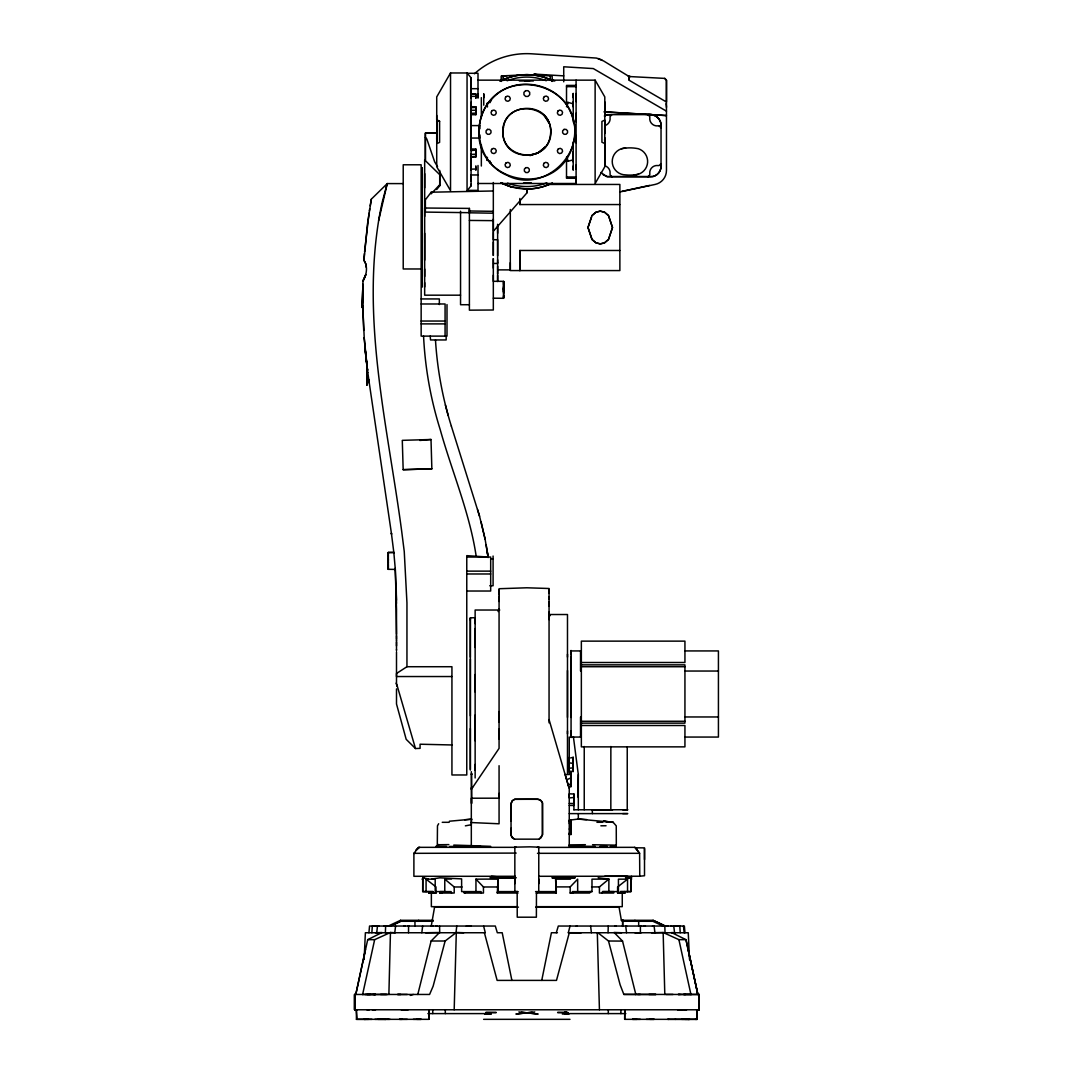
<?xml version="1.0" encoding="UTF-8"?>
<svg xmlns="http://www.w3.org/2000/svg" width="1073" height="1073" viewBox="0 0 1073 1073"><rect width="100%" height="100%" fill="white"/><g stroke="black" fill="none" stroke-linecap="round" stroke-linejoin="round"><path stroke-width="1.5" d="M355.284 1009.773L354.573 1009.773L354.613 994.47L355.793 994.443L365.464 949.323M366.765 381.814L367.221 368.267L369.313 383.235M366.765 384.228L366.765 385.247L366.778 371.231M388.305 558.242L388.305 569.32L395.32 569.401L393.831 552.474L388.305 552.488L388.292 569.387L388.292 568.221M388.305 555.908L388.305 552.488L393.831 552.474L393.912 553.172L391.377 533.08L391.565 534.381M396.5 649.527L396.5 650.909M396.5 645.933L396.5 641.922M396.5 640.755L396.5 635.685M396.5 634.264L396.5 609.357M414.956 926.267L414.956 921.264M422.266 242.525L422.266 167.911L422.266 287.108M424.667 286.974L424.667 282.668M424.667 276.472L424.667 269.028M424.667 260.189L424.667 233.257M424.667 216.411L424.667 207.907M424.667 187.869L424.667 173.652M425.377 160.682L425.377 133.132L436.952 132.931L425.377 133.186L425.377 160.682L439.729 174.658L439.729 185.736L436.711 189.505M436.724 115.388L436.711 119.935L439.595 121.276L439.595 142.374L436.724 143.715L436.724 166.758L450.526 190.672L450.526 72.977L467.05 72.977L471.074 77.766L471.074 105.033M493.325 213.205L469.397 212.803L469.397 208.403L425.377 208.028M471.074 77.766L471.074 94.826M471.074 114.704L471.074 106.696L475.822 106.75L475.862 114.704L471.074 114.704L471.074 150.502L475.822 150.193L475.862 149.067L471.074 148.946M471.074 93.928L471.074 96.342L475.862 96.342L475.862 94.048L471.074 93.888L475.862 94.048L475.862 97.844M471.074 181.364L471.074 176.28M471.074 167.844L471.074 102.243M471.074 98.367L471.074 97.576M471.785 774.491L471.584 773.62L471.57 803.529L471.315 771.675M475.138 764.499L475.138 770.293M475.138 715.087L475.138 740.799M475.138 691.978L475.138 674.568M475.138 647.435L475.138 628.563M470.35 769.354L470.363 617.82L475.138 617.713L475.138 623.614M475.862 149.067L475.849 156.993L471.074 156.859L475.862 156.296M475.862 98.34L475.862 96.342M478.008 97.281L478.008 94.102L478.008 95.323M483.749 97.804L483.749 93.941L483.749 105.181M493.325 182.504L493.325 239.722L497.631 239.722L497.631 255.763M493.325 268.143L493.325 258.647L493.325 263.435L497.631 263.502L497.631 262.496M493.325 275.198L493.325 281.327L503.613 281.341L503.613 283.259L503.599 298.294L493.325 298.187M493.325 232.385L493.325 255.401L493.325 242.109M493.325 219.04L493.325 231.285L526.816 193.006L526.816 188.996A57.177 57.177 0 0 0 550.556 183.832M497.631 281.528L497.631 259.8M497.631 233.284L497.631 225.089M499.066 793.403L499.066 823.782L471.315 822.562L471.315 845.645L490.683 846.342M499.066 738.935L499.066 729.077M499.066 722.223L499.066 711.573M499.066 601.47L499.066 596.776M499.066 594.697L499.066 588.728L526.816 587.789L549.054 588.5L549.054 590.566M501.453 80.636L501.453 75.982L507.288 75.673M503.358 80.448L503.371 75.875M503.613 295.987L503.599 298.294M503.613 290.032L503.613 287.671L503.613 297.462L503.613 295.41M503.613 290.179L503.613 287.698M510.305 262.67L510.305 270.57L619.872 270.57L619.872 184.449L546.546 184.449M511.03 828.276L511.03 835.022L512.143 837.557L514.517 839.166M511.03 821.341L511.043 803.02L512.438 800.673L514.664 799.291L537.721 799.264L541.1 800.673L542.469 802.886L542.495 834.942L539.343 839.099M514.839 883.642L514.852 847.16L529.928 846.838L538.78 847.16L538.767 883.709M519.869 250.478L519.869 270.57L519.869 250.478L619.872 250.478M549.054 619.604L549.054 612.133M549.054 606.245L549.054 597.004M549.054 593.342L549.054 589.412M552.166 80.126L552.166 81.387L552.166 75.982L526.816 74.654L501.453 75.982L501.453 81.387L501.453 80.126M567.483 733.892L567.483 730.954M567.483 717.408L567.483 670.545M567.483 657.145L567.483 654.181M595.3 846.369L569.253 846.101L569.253 844.894L585.389 844.692M569.253 758.249L569.253 757.484L569.253 771.179L573.223 771.5L573.223 765.29M571.064 827.457L571.077 820.523L571.077 834.445L569.253 834.284L569.253 833.158L571.077 832.42L571.077 820.523L569.253 820.657L569.253 821.931L569.253 820.657L571.077 820.523L571.077 827.377L569.253 829.067M569.253 834.311L571.064 834.432L571.064 825.687L571.064 828.651M571.064 717.448L571.051 657.038M573.223 165.98L573.21 170.164L573.223 151.615M573.223 122.014L573.223 113.483M573.223 106.871L573.223 101.694M573.223 97.67L573.223 93.485L573.223 117.587M573.223 771.5L573.237 757.31L570.581 757.927M576.094 101.586L576.094 93.552M478.008 183.496L576.094 183.496L576.094 179.969M576.094 177.85L576.094 176.871M576.094 169.051L576.094 165.041M576.094 142.803L576.094 135.48M576.094 121.759L576.094 113.242M580.641 716.965L580.641 737.057L580.641 716.965L581.351 716.965M478.008 80.153L595.126 80.153L595.126 183.496L604.796 166.758L604.796 121.276L604.783 133.589M604.796 116.085L604.796 101.895M604.796 164.88L604.796 138.082L604.796 161.004M610.832 809.78L610.859 746.5M627.236 746.795L627.236 809.753L573.787 809.78M644.511 859.58L644.511 847.871L635.417 847.804L639.615 853.317L639.763 876.225L538.633 876.292M365.437 1019.35L356.437 1019.337L356.343 1009.773L699.046 1009.773L699.019 994.47L690.932 994.47L678.901 939.653L663.154 932.491L651.418 932.745M357.135 1009.773L354.613 1009.773L354.6 994.47L355.78 994.456L367.704 939.666L382.042 932.531L375.349 932.745M366.765 379.855L366.778 384.51M366.765 377.723L366.765 378.796L366.765 375.805M388.305 553.748L388.305 552.501M436.724 139.772L436.738 133.656L436.724 142.374L437.194 139.436M470.376 659.171L470.363 715.812M470.363 620.1L470.363 617.82M503.613 282.601L503.613 281.864L503.613 291.735L503.613 290.649M538.74 891.596L538.753 878.975M569.253 786.804L571.077 786.522L571.064 772.681L569.226 773.056M571.064 650.466L571.064 737.057L581.351 737.057M571.064 834.432L571.077 832.42M580.641 671.041L580.641 650.935L580.641 671.041L581.351 671.041M602.087 893.031L602.57 891.596L608.847 891.596L608.887 879.095L598.157 877.741M699.046 1009.773L699.046 994.47L698.992 1009.773L696.498 1009.773M366.765 377.227L366.765 374.973M388.305 558.926L388.305 560.495M503.613 281.381L503.613 284.506M536.46 892.87L536.379 917.2L517.24 917.2L517.173 892.884M571.077 774.451L565.149 774.585L568.569 786.442L571.064 786.455L571.064 780.527M571.064 784.752L571.064 772.681M364.257 338.558L362.835 307.589L362.969 280.978C366.671 275.265 368.106 266.117 363.948 260.296L367.502 223.935L371.352 199.135L387.259 183.59L403.22 183.604M489.972 102.686L490.965 100.486M503.613 285.968L503.613 292.312M591.545 886.942L599.458 886.902L608.887 879.095L591.988 879.163L591.988 891.596L572.298 891.596L572.888 893.044L570.165 893.031L570.206 886.902L577.663 879.163L577.663 891.596M573.237 757.31L573.223 765.532M573.921 797.48L573.934 794.007L569.253 793.819L569.253 797.95L573.921 797.48L573.934 805.447L569.253 805.447M608.297 1013.596L608.324 1009.773M408.518 932.745L408.572 926.039M571.064 778.783L571.077 777.617M599.458 886.902L599.405 893.031L613.716 893.031L613.716 891.596L602.57 891.596M426.075 891.596L426.075 879.163L435.195 879.163L435.195 891.596L444.772 891.596L444.772 879.163L454.214 886.982L454.214 893.031L439.903 893.044L439.917 891.596L451.089 891.596L451.532 893.031M688.182 1019.35L697.168 1019.337L697.249 1009.773L697.195 1019.337L624.674 1019.337L624.768 1009.773M362.231 307.589L362.889 284.425L362.231 307.589L362.835 286.719L362.808 288.114M571.077 730.767L571.064 737.54M604.796 121.303L604.676 129.873M624.687 1019.337L624.808 1009.773M634.934 920.299L634.921 921.264L652.88 921.278L663.691 926.321L664.093 925.449L653.081 920.299L621.307 920.299M569.253 787.059L569.025 787.89M422.252 286.263L422.266 246.642M577.811 796.971L578.307 774.545L573.384 736.668M388.882 994.47L390.451 932.491L395.172 932.745M454.187 1009.773L456.307 932.477L463.751 932.745M436.724 121.316L437.194 142.374L436.724 121.276M608.056 932.745L608.257 926.039M493.325 190.981L431.212 192.201L431.158 193.824L439.729 184.784M487.236 158.066L487.142 160.454L487.424 157.342M487.182 159.528L487.249 157.892M385.368 932.745L385.636 926.039L384.268 926.039L389.11 926.039M422.011 879.149L424.05 877.727L422.775 877.741L422.708 891.596L433.103 891.596L433.009 893.031L428.878 893.031L428.677 891.609M364.123 959.544L365.383 932.745L455.77 932.745M481.334 166.02L481.361 144.922M371.862 932.745L372.318 926.039M364.431 253.55L363.948 260.296L366.081 264.495L366.228 267.298M475.956 891.596L475.956 879.163L485.841 879.109L497.993 879.163L497.336 893.031L497.523 891.596L517.803 891.596L514.879 891.596L514.879 879.163M437.194 138.082L436.832 142.374C437.127 129.122 436.765 150.314 437.006 139.356L437.194 142.32M364.579 251.806L369.045 213.098M368.924 932.745L369.541 926.039L495.31 926.039L497.322 932.745L502.204 932.745L511.888 980.4M376.73 932.745L377.468 926.039M567.134 106.428L567.858 102.351L573.223 103.813M456.776 926.039L455.985 932.745L485.291 932.745L483.601 926.039M394.77 932.745L395.588 926.039M421.81 932.745L422.641 926.039M369.38 210.885L369.716 208.819M370.185 205.855L371.298 199.35M378.608 220.649L387.246 183.604L387.004 184.395M431.198 926.348L434.565 907.141L518.46 907.154M541.744 980.4L551.415 932.745L557.424 932.745M390.451 932.491L374.651 939.666L362.607 994.47M566.49 106.723L567.858 102.351M425.538 932.745L439.541 932.504L431.118 941.008L417.786 994.47M689.51 959.544L688.249 932.745L568.328 932.745L570.018 926.039M456.307 932.477L445.134 941.008L433.116 986.235L429.589 994.456L354.6 994.47L354.613 1009.773M581.271 932.745L569.307 932.719L556.485 980.4L497.134 980.4L484.406 932.745M624.499 893.031L624.929 891.596L630.911 891.596L630.924 879.27L631.648 879.122L630.911 879.163L630.911 891.596L620.422 891.596L620.851 893.044L624.499 893.031L617.592 893.031L617.592 886.982L627.544 879.163L627.544 891.596M556.297 932.745L558.309 926.039L684.373 926.039L684.963 932.745M386.857 184.864L382.35 201.711A45.468 4.748 -81.3 0 0 379.346 216.491C361.132 321.779 387.957 427.711 401.731 531.618L404.253 551.535L406.949 602.838L406.949 666.722L396.5 673.482L396.5 676.54L451.934 676.54M386.696 185.374L387.259 183.59L387.045 184.261M580.654 664.643L581.351 662.51L684.936 662.497L684.936 641.131L581.351 641.131L581.351 746.862L684.936 746.862L684.936 725.509L581.351 725.496L580.654 723.94L581.351 723.135L684.936 723.135L684.936 664.858L581.351 664.858M471.315 774.424L471.584 773.62M591.518 217.135L587.991 227.516L592.001 239.561L596.092 242.914L600.451 243.879L604.488 242.833L608.431 239.641L612.509 227.516L608.592 215.767L604.662 212.266L600.397 211.126L596.092 212.119L592.001 215.472L587.991 227.516L592.028 239.386L595.837 242.766L600.129 243.906L604.515 242.887L608.579 239.279L612.509 227.516L608.431 215.405L604.407 212.119L600.048 211.153L595.837 212.266L592.028 215.646M498.1 611.583L499.066 608.941M615.607 846.382L616.318 845.148L616.251 825.861L613.206 822.361L577.757 819.021M663.691 926.321L664.093 925.449L653.068 920.312L652.853 921.264L622.045 921.264M366.134 359.12L367.368 369.434L366.778 372.935L366.765 368.307L367.382 369.581L365.102 348.859L367.476 370.198M471.597 819.584L471.315 822.294M438.656 823.729L437.476 825.848L437.301 844.759L448.822 844.612M450.526 72.977L436.724 96.905L436.724 119.935L439.595 121.276M471.315 789.433L499.066 748.377L499.066 591.303M431.212 192.201L425.377 199.793L425.377 212.092L469.397 212.682M471.074 168.635L471.074 185.884L467.063 190.672L467.05 72.977M515.818 847.335L418.685 847.335L413.896 853.33L413.896 876.292L515.295 876.292M437.046 845.698L436.416 846.369L446.529 846.369M418.698 847.388L416.056 850.138L419.704 847.335M647.877 176.804L649.782 174.886L649.782 171.814A7.363 7.363 0 0 1 656.032 165.55L659.117 165.55L661.035 163.646L660.74 168.823A10.703 10.703 0 0 1 653.055 176.508L606.647 176.495L600.84 172.458M472.522 787.636L471.315 788.548L471.315 787.756M569.253 823.528L571.064 822.441M489.972 101.117L491.407 100.299M552.34 182.893C536.674 191.021 517.159 190.94 501.426 183.027M604.555 115.951L607.305 114.637L651.432 114.623L666.467 115.576L603.978 111.847L651.432 114.623L655.563 115.897A10.529 10.529 0 0 1 661.035 125.125L661.035 166.275A10.529 10.529 0 0 1 650.506 176.804L607.466 176.763L603.174 174.792M604.381 116.045L606.808 114.891L611.986 114.596L610.081 116.514L610.081 119.599A7.363 7.363 0 0 1 605.011 125.568M604.796 120.096L601.926 121.437L601.926 142.213L604.796 143.554L604.823 157.503M433.184 920.299L400.537 920.299L389.526 925.449L390.062 926.254M391.122 925.758L400.766 921.264L418.698 921.264L418.685 920.299M389.928 926.307L400.725 921.278L433.21 921.264M499.938 81.307C515.684 72.977 535.226 72.441 551.307 80.167M568.154 784.886L571.091 783.8M507.153 80.77C519.547 75.901 533.885 75.781 546.251 80.743M569.186 820.188L578.32 819.034L578.32 813.616M410.288 995.422L413.293 994.456M546.801 182.812C534.3 187.748 520.164 187.695 507.542 183.188M566.665 779.789L571.064 777.831L571.077 786.522M566.517 157.154L567.671 161.339L573.223 159.837M622.018 191.343L649.567 185.428M619.805 191.96L655.147 184.435A14.298 14.298 0 0 0 666.467 170.446L666.467 80.274L664.75 78.396L629.221 76.532L629.221 80.314L666.467 102.002L666.467 80.193L664.683 78.383M465.374 825.848L471.315 824.735L471.315 798.218L499.066 798.178L499.066 765.706M431.976 879.015L439.876 877.821L461.618 878.881L461.631 891.596L481.066 891.596L481.334 893.031M449.386 821.221L471.946 819.168L464.663 819.745M639.763 876.225L644.511 875.742L644.511 848.609M532.154 1012.215L515.912 1014.052L534.77 1011.96M569.253 768.228L573.223 767.879M437.623 844.666L438.924 844.558M519.332 80.971L533.375 80.944M531.296 182.906L523.53 182.987M471.074 154.445L475.849 154.163L475.822 150.193M471.074 113.349L475.862 113.081M471.074 107.676L475.849 107.448M631.528 876.306L630.24 877.808L625.492 877.741L631.769 877.754L627.262 876.279L604.703 876.292M396.5 688.893L396.5 703.982L406.171 739.31L415.492 748.538L420.079 748.364L420.079 744.219L451.934 744.97M538.069 847.187L538.78 847.16M444.772 879.163L451.545 878.935M402.308 440.346L431.011 439.501L431.856 468.821L403.166 469.679L402.308 440.976M419.851 440.453L431.011 439.501M616.237 846.396L610.309 846.436M568.328 932.745L569.307 932.719M475.849 165.832L475.862 169.038L471.074 169.145L471.074 169.923L471.074 153.573M626.525 809.78L627.853 809.753L622.702 809.78M537.318 847.402L634.934 847.335M463.938 891.596L464.837 893.031M600.867 825.808L606.057 825.754M570.206 886.902L556.27 886.902L555.626 879.163L570.554 879.163M414.943 853.317L413.896 853.33L516.193 853.089M372.277 994.47L375.47 994.456L373.297 994.456M435.745 846.436L436.496 846.436M564.867 1014.052L569.039 1013.972L562.346 1014.052M556.096 893.031L555.626 879.163M635.377 994.483L640.34 994.456M375.537 1009.773L372.277 1009.773M384.764 1019.337L385.77 1019.337L377.991 1019.337M416.767 1019.337L421.099 1019.337L413.32 1019.337M612.616 809.78L592.216 809.78L592.444 813.616M607.251 846.436L599.82 846.436M638.489 853.317L537.466 853.317M439.903 893.044L441.781 893.031M615.245 926.053L616.224 926.039L614.963 926.039M644.444 926.053L645.423 926.039L644.149 926.039M368.026 1009.773L367.154 1009.773L369.34 1009.773M683.26 1009.773L678.149 1009.773L679.021 1009.773M646.335 1019.337L654.101 1019.337L649.769 1019.337M681.65 1019.337L689.429 1019.337L675.172 1019.337M622.716 813.616L627.772 813.602L569.253 813.616M596.937 822.294L602.785 822.28M620.422 891.596L624.929 891.596M375.054 926.053L378.863 926.039L377.83 926.053M407.888 926.053L408.907 926.039M471.221 926.039L466.312 926.039M652.491 926.053L653.47 926.039M665.689 926.053L666.722 926.039M670.732 926.053L671.752 926.039M677.613 926.053L678.592 926.039M679.343 926.053L680.322 926.039M367.1 994.456L370.359 994.47M387.688 994.47L362.272 994.47M673.039 994.456L665.944 994.47M683.273 994.47L685.593 994.456M678.096 1009.773L680.322 1009.773M356.37 1009.773L357.068 1019.337M388.158 1019.337L374.906 1019.337M402.093 1019.337L399.518 1019.337L407.297 1019.337M467.318 73.286L478.008 73.286L478.008 98.18M576.094 85.411L566.517 85.411L566.517 102.887M566.517 86.658L576.094 86.658M471.074 88.683L478.008 88.683M471.074 110.278L475.862 110.278M471.074 125.595L479.926 125.595L479.926 128.72M471.074 138.055L479.926 138.055L479.926 134.943M604.77 142.374L604.622 139.396M471.074 174.966L478.008 174.966M566.517 176.991L576.094 176.991M576.094 178.239L566.517 178.239L566.517 160.762M467.318 190.364L478.008 190.364L478.008 165.483M519.869 198.465L519.869 204.554L619.872 204.554M421.153 268.974L403.22 268.974L403.22 164.786L421.153 164.786L421.153 336.117L446.998 336.117L446.998 304.571M460.545 295.182L424.667 295.182L424.667 159.85M421.153 298.938L439.34 298.938L439.34 304.571M421.153 303.981L445.08 303.981L445.08 336.117M469.397 304.719L460.545 304.719L460.545 211.247M421.153 321.042L445.08 321.042M421.153 323.885L445.08 323.885M451.331 426.088L479.551 516.207L485.103 539.183L488.067 557.035L466.768 555.653L466.768 774.974L451.934 774.974L451.934 666.722L406.949 666.722M466.768 557.048L490.683 557.048L490.683 591.022L466.768 591.022M490.683 558.751L493.084 558.751M466.768 571.131L490.683 571.131M466.768 573.975L490.683 573.975M489.798 585.751L493.084 585.751L493.084 556.029M396.5 608.981L395.91 591.357L396.5 639.334M499.75 610.027L475.138 610.027L475.138 777.965M549.054 614.521L567.483 614.521L567.483 773.485M581.351 650.935L571.064 650.935L571.077 654.664M684.936 650.935L718.427 650.935L718.427 737.057L684.936 737.057M581.351 666.722L684.936 666.722M684.936 671.041L718.427 671.041M684.936 716.965L718.427 716.965M581.351 721.271L684.936 721.271M586.529 819.557L578.32 819.034M442.237 822.307L449.211 822.307M449.507 846.436L480.771 846.396M514.785 877.768L490.039 877.768L516.274 877.754M454.214 886.982L462.074 886.982M475.956 879.163L483.454 886.982L497.336 886.982M433.103 891.596L422.708 891.596L422.695 879.283M535.575 891.596L556.069 891.596M608.847 891.596L618.424 891.596L618.424 879.163L627.544 879.163M428.878 893.031L436.027 893.031L435.973 886.902L426.075 879.163M464.099 893.044L483.454 893.031L483.454 886.982M497.336 893.031L518.044 893.031M536.165 893.044L556.283 893.031L556.27 886.902M570.165 893.031L589.694 893.031L589.815 891.596L591.988 891.596M517.065 906.672L431.359 906.672L431.359 891.904M536.554 906.672L622.26 906.672L622.26 891.904M535.668 907.141L619.054 907.141L621.307 919.95M435.638 926.039L436.912 926.039M668.184 926.039L666.91 926.039L667.889 926.053M367.704 939.666L374.651 939.666M431.118 941.008L445.134 941.008M608.498 941.008L622.541 941.088L635.833 994.47L623.842 994.416L620.114 984.773L608.498 941.008L597.902 932.745M365.383 994.47L371.996 994.456M407.297 994.47L397.6 994.47L400.712 994.47M680.322 994.456L678.096 994.456L681.342 994.47M401.181 1009.773L408.169 1009.773M427.886 1013.596L485.237 1013.596M569.226 1013.596L625.827 1013.596M387.957 1019.337L390.036 1019.337M356.451 1019.337L428.945 1019.337L428.851 1009.773L428.932 1019.337M483.628 1019.337L569.991 1019.337M695.331 1019.35L697.195 1019.337M617.592 893.031L620.851 893.044M433.009 893.031L436.027 893.031M640.568 926.039L641.6 926.053M675.024 926.039L673.75 926.039L674.568 932.745M675.48 926.039L676.755 926.039M375.295 926.039L374.021 926.039L375.04 926.053M385.542 926.039L384.268 926.039L385.287 926.053M634.84 932.745L641.185 932.745M678.901 939.653L685.982 939.68L697.839 994.389L685.982 939.68L671.604 932.571L674.823 932.745M637.724 994.456L656.019 994.47L648.924 994.456M684.239 994.456L691.347 994.47L681.623 994.456M623.842 994.416L699.046 994.47L697.839 994.456L688.155 949.431M380.58 994.456L386.508 994.47M374.598 994.456L375.537 994.456M685.593 1009.773L686.465 1009.773M684.279 1009.773L686.519 1009.773M489.985 1014.052L491.273 1014.052L484.58 1013.972L489.355 1014.052M368.522 1019.337L364.19 1019.337L371.969 1019.337M621.897 893.044L624.862 893.044L624.499 891.596M576.255 926.039L577.247 926.039M432.057 926.039L433.076 926.053M684.963 1019.323L689.523 1019.337M675.628 1019.337L667.849 1019.337L668.855 1019.337M640.299 1019.337L632.534 1019.337L636.852 1019.337M625.867 926.039L626.645 926.053M565.431 1012.416C561.501 1012.349 569.629 1012.429 565.712 1012.362M395.91 591.357L395.24 568.247M621.964 893.031L624.862 893.044M469.397 220.434L493.325 220.649M453.785 845.068L471.315 845.631M469.397 210.979L493.325 211.327M569.253 803.422L573.921 803.543M524.59 80.851L529.579 81.011M514.852 847.16L515.965 847.201M621.643 932.745L614.078 932.45L622.541 941.088M592.564 844.733L616.318 845.148M563.727 75.875L533.871 74.064L541.033 75.392M521.478 1012.215L538.123 1014.079L518.836 1011.96M491.367 876.279L508.28 877.754M569.253 762.89L573.223 763.372M510.936 186.809L500.836 182.665L510.936 186.809L526.816 188.996L526.816 193.006M422.775 877.741L428.006 878.921M366.778 372.251L367.771 372.505M627.933 75.794L630.441 76.585M507.717 175.717C544.159 193.864 587.856 152.218 571.547 115.012M598.104 58.505L601.899 59.954M506.443 175.06C478.075 163.002 469.786 122.121 491.166 99.91C512.8 73.608 559.409 81.87 571.104 113.644M487.249 105.758L487.142 103.196L487.464 106.965M489.972 160.963L489.972 162.533L491.407 163.351M666.467 111.176L593.315 68.578L563.727 66.781L563.727 81.816M628.818 76.344L603.63 60.973L596.481 58.076L531.578 53.798A78.181 78.181 0 0 0 474.454 73.769M552.166 79.442L554.741 81.092M489.972 162.533L490.965 163.163M635.417 847.804L639.615 853.317M634.773 847.335L636.879 849.253M611.986 176.804L610.081 174.886L610.081 171.814A7.363 7.363 0 0 0 605.011 165.832M567.912 161.285L567.134 157.195M425.431 137.438L426.826 139.034L434.672 161.875L437.543 166.61M595.126 80.153L604.796 96.905L604.796 121.061M477.552 509.541L479.551 516.207M435.477 339.953C437.261 369.179 442.599 398.19 451.344 426.129M415.492 748.538L396.5 683.474L396.5 652.022M549.054 719.567L569.253 788.642L569.253 846.101M445.402 404.964L448.206 415.573M481.12 521.947L485.103 539.183M400.537 920.299L400.766 921.264M476.09 555.653C469.531 512.29 451.921 471.597 440.198 429.576A373.002 372.13 0 0 1 423.567 336.117M486.176 544.91L488.135 557.558M487.142 550.65L487.933 556.029M368.763 379.56L391.484 533.791M470.35 770.106L470.35 728.54M367.543 370.561L364.19 337.687L365.705 355.056M625.72 926.039L626.552 932.745M367.221 368.267L367.382 369.581M654.101 926.039L654.919 932.745M590.619 926.039L591.397 932.745M393.831 552.474L393.912 553.185M683.501 926.039L684.145 932.745M430.206 336.117L430.528 339.953L446.153 339.953L446.153 336.117M487.142 103.491L487.236 105.583M679.799 926.039L680.228 932.745M395.28 568.77L396.46 600.223M481.334 97.643L481.361 117.252M363.707 330.377L362.808 305.671M664.804 926.039L665.032 932.745M470.35 618.638L470.376 619.429M597.312 932.745L599.431 1009.773M663.154 932.491L664.804 994.47M439.554 926.039L439.729 932.745M436.724 138.082L436.805 142.36M396.178 585.509L396.487 603.428M475.822 106.75L475.862 114.704M503.613 293.17L503.613 282.816M366.751 368.468L366.765 370.051M445.308 1009.773L445.322 1013.596M640.393 926.039L640.407 932.745M604.796 106.12L604.81 111.444M571.064 780.795L571.064 781.493M475.849 154.163L475.849 156.993M470.35 620.328L470.323 657.145M699.019 994.47L699.033 1009.773M578.307 774.545L578.32 809.78M499.066 589.654L499.066 591.491M497.631 275.385L497.631 281.327M475.862 167.012L475.862 169.963L475.862 169.038M471.074 184.207L471.074 185.87M388.305 555.747L388.305 557.853M388.305 561.93L388.305 562.762M388.305 564.653L388.305 568.623M366.765 375.174L366.765 376.301M366.765 382.981L366.765 385.247M638.676 921.264L638.676 926.267M629.221 76.532L629.221 80.314M620.891 1009.773L620.891 1013.596M584.235 746.5L584.235 809.78M576.094 80.153L576.094 183.496M573.934 794.007L573.934 809.78M573.223 141.864L573.223 161.956M569.253 736.99L569.253 772.909M550.261 75.875L550.261 80.448M549.054 591.344L549.054 599.364M549.054 601.805L549.054 722.826M519.869 199.954L519.869 204.554M510.305 209.49L510.305 269.886L497.631 269.873L497.631 266.292M497.993 879.163L497.993 891.596M497.631 224.297L497.631 262.268M497.631 270.57L497.631 273.883M493.325 264.132L493.325 310.003L469.397 310.164L469.397 208.403M439.729 170.419L439.729 185.736M432.741 1009.773L432.741 1013.596M431.856 468.821L403.166 469.679M396.5 640.514L396.5 649.822M397.01 686.224A59.726 5.995 73.5 0 1 396.152 683.139M665.998 103.746A14.351 14.351 0 0 1 666.467 107.38M501.011 80.81A57.177 57.177 0 0 1 553.105 81.052M621.482 148.745A40.814 40.814 0 0 1 638.381 148.745A13.399 13.399 0 0 1 634.237 174.886M625.626 148.087A13.399 13.399 0 0 0 612.227 161.487A13.399 13.399 0 0 0 625.626 174.886A40.814 40.814 0 0 0 638.381 174.228M622.662 919.829L622.648 926.375L622.662 919.829M550.677 129.31C554.218 161.352 503.908 164.826 502.781 132.744C501.306 102.606 547.901 99.293 550.677 129.31M503.452 127.231C497.121 158.992 547.793 166.543 550.597 133.615C553.708 105.194 507.837 98.528 503.452 127.231M479.805 122.698C468.19 184.502 561.716 202.395 573.814 140.952C585.429 79.161 491.903 61.255 479.805 122.698M365.759 274.594L362.969 281.005L365.745 274.675M491.568 149.362L491.045 151.306L492.051 153.063L494.009 153.587L495.753 152.567L496.276 150.622L495.27 148.865L493.325 148.342L491.568 149.362M505.584 97.066L505.061 99.024L506.067 100.768L508.012 101.291L509.769 100.285L510.292 98.327L509.286 96.583L507.328 96.06L505.584 97.066M543.85 163.364L543.327 165.322L544.346 167.066L546.291 167.589L548.048 166.583L548.571 164.625L547.552 162.881L545.607 162.358L543.85 163.364M557.866 111.082L557.343 113.027L558.349 114.784L560.307 115.307L562.051 114.301L562.574 112.343L561.568 110.586L559.61 110.063L557.866 111.082M512.438 800.673L511.03 804.053L511.043 835.424L512.438 837.772L514.772 839.153L538.713 839.166L541.1 837.772L542.495 834.392L542.482 803.033L541.1 800.673L538.82 799.305L526.816 799.264L514.718 799.318L512.438 800.673M492.051 110.586L491.045 112.343L491.568 114.301L493.325 115.307L495.27 114.784L496.276 113.027L495.753 111.082L494.009 110.063L492.051 110.586M506.067 162.881L505.061 164.625L505.584 166.583L507.328 167.589L509.286 167.066L510.292 165.322L509.769 163.364L508.012 162.358L506.067 162.881M544.346 96.583L543.327 98.327L543.85 100.285L545.607 101.291L547.552 100.768L548.571 99.024L548.048 97.066L546.291 96.06L544.346 96.583M558.349 148.865L557.343 150.622L557.866 152.567L559.61 153.587L561.568 153.063L562.574 151.306L562.051 149.362L560.307 148.342L558.349 148.865M525.622 90.682L523.946 92.358L523.946 94.732L525.622 96.422L527.996 96.422L529.686 94.732L529.686 92.358L527.996 90.682L525.622 90.682M487.531 129.39L486.096 130.812L486.096 132.837L487.531 134.273L489.543 134.273L490.978 132.837L490.978 130.812L489.543 129.39L487.531 129.39M525.797 167.656L524.375 169.091L524.375 171.117L525.797 172.538L527.822 172.538L529.257 171.117L529.257 169.091L527.822 167.656L525.797 167.656M564.076 129.39L562.641 130.812L562.641 132.837L564.076 134.273L566.101 134.273L567.523 132.837L567.523 130.812L566.101 129.39L564.076 129.39M545.312 146.974L538.15 152.876L529.968 155.505L538.15 152.876L545.312 146.974M485.854 1012.496L496.195 1012.523L485.854 1012.496M557.625 1012.496L567.966 1012.563L557.625 1012.496M564.425 877.727L551.924 877.768L575.222 877.754L564.425 877.727M659.117 125.849L656.032 125.849A7.363 7.363 0 0 1 649.782 119.599L649.782 116.514L647.877 114.596C655.509 113.242 662.349 120.136 661.035 127.754L659.117 125.849M405.339 926.039L404.065 926.039L405.339 926.039M613.206 822.361L603.549 821.127L613.206 822.361M546.814 118.674L544.132 115.267L548.947 122.899L546.814 118.674M549.698 615.848L549.054 612.884L549.711 615.862"/></g></svg>
